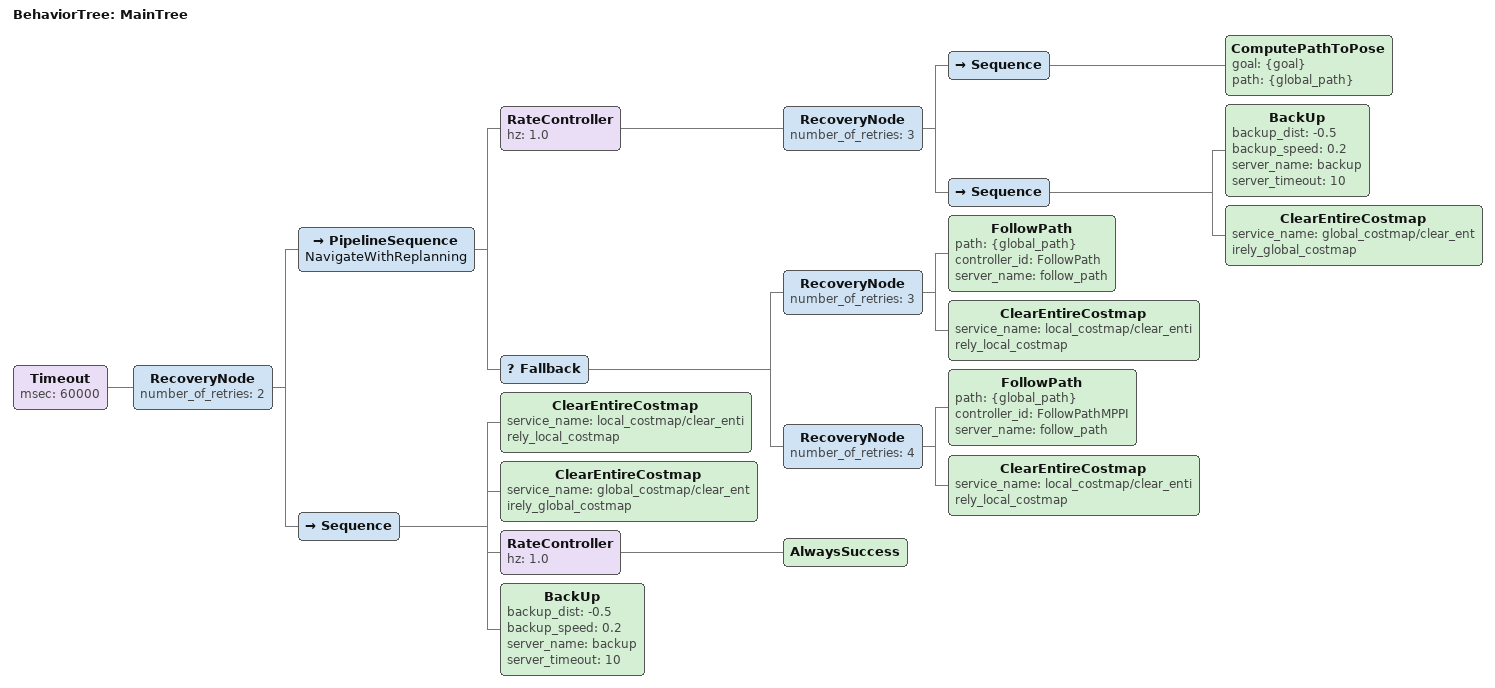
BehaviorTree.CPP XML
<root main_tree_to_execute="MainTree">
  <BehaviorTree ID="MainTree">
    <Timeout msec="60000">
      <RecoveryNode number_of_retries="2">
        <PipelineSequence name="NavigateWithReplanning">
          <RateController hz="1.0">
            <RecoveryNode number_of_retries="3">
              <Sequence>
                <ComputePathToPose goal="{goal}" path="{global_path}"/>
                <!-- Здесь должен быть узел SmoothPath для сглаживания -->
                <!-- Здесь должен быть узел IsPathValid для проверки пути -->
              </Sequence>
              <Sequence>
                <BackUp backup_dist="-0.5" backup_speed="0.2" server_name="backup" server_timeout="10"/>
                <ClearEntireCostmap service_name="global_costmap/clear_entirely_global_costmap"/>
              </Sequence>
            </RecoveryNode>
          </RateController>
          <Fallback>
            <RecoveryNode number_of_retries="3">
              <FollowPath path="{global_path}" controller_id="FollowPath" server_name="follow_path"/>
              <ClearEntireCostmap service_name="local_costmap/clear_entirely_local_costmap"/>
            </RecoveryNode>
            <RecoveryNode number_of_retries="4">
              <FollowPath path="{global_path}" controller_id="FollowPathMPPI" server_name="follow_path"/>
              <ClearEntireCostmap service_name="local_costmap/clear_entirely_local_costmap"/>
            </RecoveryNode>
          </Fallback>
        </PipelineSequence>
        <Sequence>
          <ClearEntireCostmap service_name="local_costmap/clear_entirely_local_costmap"/>
          <ClearEntireCostmap service_name="global_costmap/clear_entirely_global_costmap"/>
          <RateController hz="1.0">
            <AlwaysSuccess/>
          </RateController>
          <BackUp backup_dist="-0.5" backup_speed="0.2" server_name="backup" server_timeout="10"/>
        </Sequence>
      </RecoveryNode>
    </Timeout>
  </BehaviorTree>
</root>
